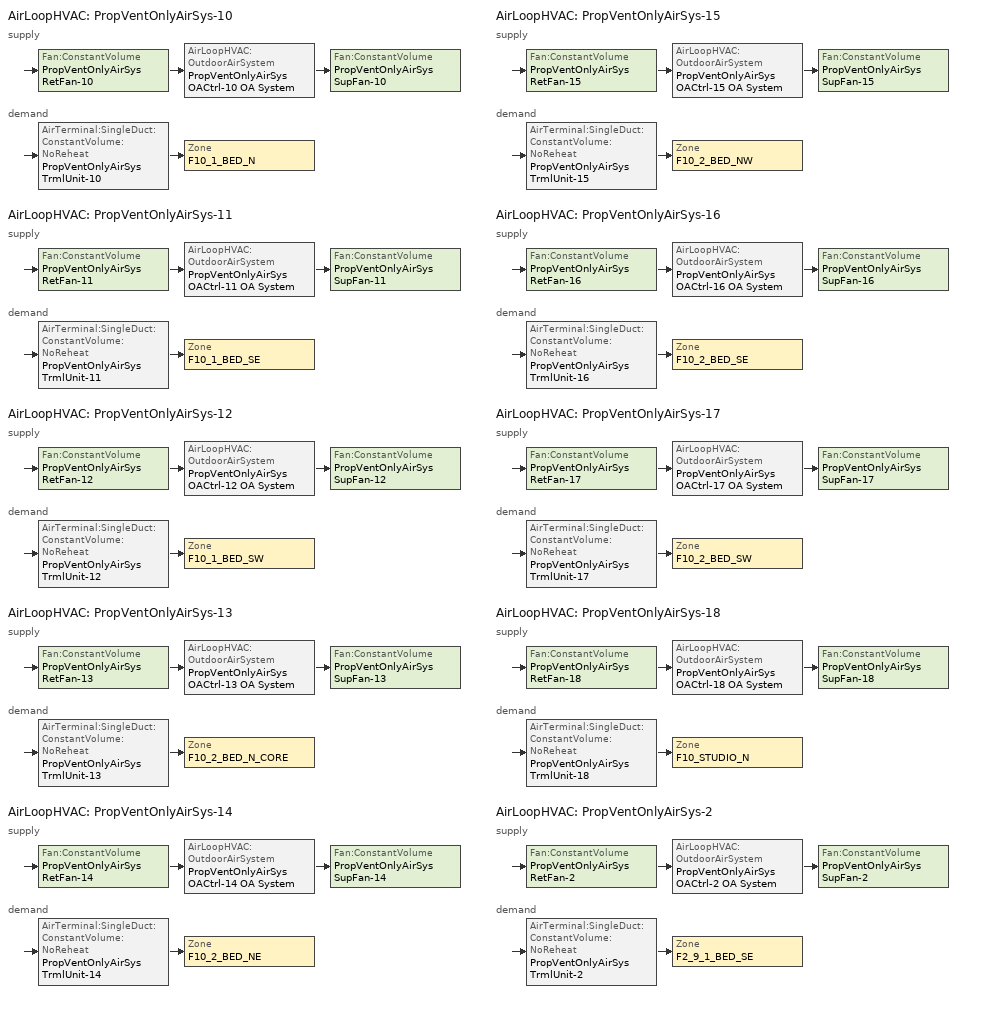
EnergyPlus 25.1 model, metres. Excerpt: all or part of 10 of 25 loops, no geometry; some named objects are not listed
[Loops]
AirLoopHVAC 'PropVentOnlyAirSys-10'
 supply: Fan:ConstantVolume 'PropVentOnlyAirSys RetFan-10' > AirLoopHVAC:OutdoorAirSystem 'PropVentOnlyAirSys OACtrl-10 OA System' > Fan:ConstantVolume 'PropVentOnlyAirSys SupFan-10'
 demand: AirTerminal:SingleDuct:ConstantVolume:NoReheat 'PropVentOnlyAirSys TrmlUnit-10' > Zone 'F10_1_BED_N'
AirLoopHVAC 'PropVentOnlyAirSys-11'
 supply: Fan:ConstantVolume 'PropVentOnlyAirSys RetFan-11' > AirLoopHVAC:OutdoorAirSystem 'PropVentOnlyAirSys OACtrl-11 OA System' > Fan:ConstantVolume 'PropVentOnlyAirSys SupFan-11'
 demand: AirTerminal:SingleDuct:ConstantVolume:NoReheat 'PropVentOnlyAirSys TrmlUnit-11' > Zone 'F10_1_BED_SE'
AirLoopHVAC 'PropVentOnlyAirSys-12'
 supply: Fan:ConstantVolume 'PropVentOnlyAirSys RetFan-12' > AirLoopHVAC:OutdoorAirSystem 'PropVentOnlyAirSys OACtrl-12 OA System' > Fan:ConstantVolume 'PropVentOnlyAirSys SupFan-12'
 demand: AirTerminal:SingleDuct:ConstantVolume:NoReheat 'PropVentOnlyAirSys TrmlUnit-12' > Zone 'F10_1_BED_SW'
AirLoopHVAC 'PropVentOnlyAirSys-13'
 supply: Fan:ConstantVolume 'PropVentOnlyAirSys RetFan-13' > AirLoopHVAC:OutdoorAirSystem 'PropVentOnlyAirSys OACtrl-13 OA System' > Fan:ConstantVolume 'PropVentOnlyAirSys SupFan-13'
 demand: AirTerminal:SingleDuct:ConstantVolume:NoReheat 'PropVentOnlyAirSys TrmlUnit-13' > Zone 'F10_2_BED_N_CORE'
AirLoopHVAC 'PropVentOnlyAirSys-14'
 supply: Fan:ConstantVolume 'PropVentOnlyAirSys RetFan-14' > AirLoopHVAC:OutdoorAirSystem 'PropVentOnlyAirSys OACtrl-14 OA System' > Fan:ConstantVolume 'PropVentOnlyAirSys SupFan-14'
 demand: AirTerminal:SingleDuct:ConstantVolume:NoReheat 'PropVentOnlyAirSys TrmlUnit-14' > Zone 'F10_2_BED_NE'
AirLoopHVAC 'PropVentOnlyAirSys-15'
 supply: Fan:ConstantVolume 'PropVentOnlyAirSys RetFan-15' > AirLoopHVAC:OutdoorAirSystem 'PropVentOnlyAirSys OACtrl-15 OA System' > Fan:ConstantVolume 'PropVentOnlyAirSys SupFan-15'
 demand: AirTerminal:SingleDuct:ConstantVolume:NoReheat 'PropVentOnlyAirSys TrmlUnit-15' > Zone 'F10_2_BED_NW'
AirLoopHVAC 'PropVentOnlyAirSys-16'
 supply: Fan:ConstantVolume 'PropVentOnlyAirSys RetFan-16' > AirLoopHVAC:OutdoorAirSystem 'PropVentOnlyAirSys OACtrl-16 OA System' > Fan:ConstantVolume 'PropVentOnlyAirSys SupFan-16'
 demand: AirTerminal:SingleDuct:ConstantVolume:NoReheat 'PropVentOnlyAirSys TrmlUnit-16' > Zone 'F10_2_BED_SE'
AirLoopHVAC 'PropVentOnlyAirSys-17'
 supply: Fan:ConstantVolume 'PropVentOnlyAirSys RetFan-17' > AirLoopHVAC:OutdoorAirSystem 'PropVentOnlyAirSys OACtrl-17 OA System' > Fan:ConstantVolume 'PropVentOnlyAirSys SupFan-17'
 demand: AirTerminal:SingleDuct:ConstantVolume:NoReheat 'PropVentOnlyAirSys TrmlUnit-17' > Zone 'F10_2_BED_SW'
AirLoopHVAC 'PropVentOnlyAirSys-18'
 supply: Fan:ConstantVolume 'PropVentOnlyAirSys RetFan-18' > AirLoopHVAC:OutdoorAirSystem 'PropVentOnlyAirSys OACtrl-18 OA System' > Fan:ConstantVolume 'PropVentOnlyAirSys SupFan-18'
 demand: AirTerminal:SingleDuct:ConstantVolume:NoReheat 'PropVentOnlyAirSys TrmlUnit-18' > Zone 'F10_STUDIO_N'
AirLoopHVAC 'PropVentOnlyAirSys-2'
 supply: Fan:ConstantVolume 'PropVentOnlyAirSys RetFan-2' > AirLoopHVAC:OutdoorAirSystem 'PropVentOnlyAirSys OACtrl-2 OA System' > Fan:ConstantVolume 'PropVentOnlyAirSys SupFan-2'
 demand: AirTerminal:SingleDuct:ConstantVolume:NoReheat 'PropVentOnlyAirSys TrmlUnit-2' > Zone 'F2_9_1_BED_SE'
[DesignSpecification:OutdoorAir] Outdoor Air Method=Maximum; Outdoor Air Flow per Zone Floor Area {m3/s-m2}=0; Outdoor Air Flow Air Changes per Hour {1/hr}=0; Outdoor Air Schedule=ApartmentHighRiseResidentialLivingHVACAvail
Name | Outdoor Air Flow per Zone {m3/s}
DSOA_F10_1_BED_N; DSOA_F10_1_BED_SE; DSOA_F10_1_BED_SW | 0.0291685
DSOA_F10_2_BED_NE; DSOA_F10_2_BED_NW; DSOA_F10_2_BED_SE; DSOA_F10_2_BED_SW; DSOA_F10_STUDIO_N; DSOA_F10_2_BED_N_Core | 0.0223719
DSOA_F2_9_1_BED_SE | 0.0539457
[Sizing:Zone] Zone Cooling Design Supply Air Temperature Input Method=TemperatureDifference; Zone Cooling Design Supply Air Temperature {C}=14; Zone Cooling Design Supply Air Temperature Difference {deltaC}=11.1111; Zone Heating Design Supply Air Temperature Input Method=TemperatureDifference; Zone Heating Design Supply Air Temperature {C}=40; Zone Heating Design Supply Air Temperature Difference {deltaC}=15; Zone Cooling Design Supply Air Humidity Ratio {kgWater/kgDryAir}=0.0085; Zone Heating Design Supply Air Humidity Ratio {kgWater/kgDryAir}=0.008; Zone Heating Sizing Factor=1.25; Zone Cooling Sizing Factor=1.15; Cooling Design Air Flow Method=DesignDay; Cooling Design Air Flow Rate {m3/s}=0; Cooling Minimum Air Flow per Zone Floor Area {m3/s-m2}=0; Cooling Minimum Air Flow {m3/s}=0; Cooling Minimum Air Flow Fraction=0; Heating Design Air Flow Method=DesignDay; Heating Design Air Flow Rate {m3/s}=0; Heating Maximum Air Flow per Zone Floor Area {m3/s-m2}=0; Heating Maximum Air Flow {m3/s}=0; Heating Maximum Air Flow Fraction=0; Account for Dedicated Outdoor Air System=Yes; Dedicated Outdoor Air System Control Strategy=NeutralSupplyAir; Dedicated Outdoor Air Low Setpoint Temperature for Design {C}=10; Dedicated Outdoor Air High Setpoint Temperature for Design {C}=23.8889; Zone Load Sizing Method=Sensible Load Only No Latent Load; Zone Latent Cooling Design Supply Air Humidity Ratio Input Method=HumidityRatioDifference; Zone Cooling Design Supply Air Humidity Ratio Difference {kgWater/kgDryAir}=0.005; Zone Latent Heating Design Supply Air Humidity Ratio Input Method=HumidityRatioDifference; Zone Humidification Design Supply Air Humidity Ratio Difference {kgWater/kgDryAir}=0.005
Name | Design Specification Outdoor Air Object
F10_1_Bed_N | DSOA_F10_1_Bed_N
F10_1_Bed_SE | DSOA_F10_1_Bed_SE
F10_1_Bed_SW | DSOA_F10_1_Bed_SW
F10_2_Bed_N_Core | DSOA_F10_2_Bed_N_Core
F10_2_Bed_NE | DSOA_F10_2_Bed_NE
F10_2_Bed_NW | DSOA_F10_2_Bed_NW
F10_2_Bed_SE | DSOA_F10_2_Bed_SE
F10_2_Bed_SW | DSOA_F10_2_Bed_SW
F10_Studio_N | DSOA_F10_Studio_N
F2_9_1_Bed_SE | DSOA_F2_9_1_Bed_SE
[Sizing:System] Type of Load to Size On=Sensible; Design Outdoor Air Flow Rate {m3/s}=Autosize; Central Heating Maximum System Air Flow Ratio=1; Preheat Design Temperature {C}=5.68434e-14; Preheat Design Humidity Ratio {kgWater/kgDryAir}=0; Precool Design Temperature {C}=5.68434e-14; Precool Design Humidity Ratio {kgWater/kgDryAir}=0; Central Cooling Design Supply Air Temperature {C}=12.8; Central Heating Design Supply Air Temperature {C}=40; Type of Zone Sum to Use=Coincident; 100% Outdoor Air in Cooling=No; 100% Outdoor Air in Heating=No; Central Cooling Design Supply Air Humidity Ratio {kgWater/kgDryAir}=0.0085; Central Heating Design Supply Air Humidity Ratio {kgWater/kgDryAir}=0.008; Cooling Supply Air Flow Rate Method=DesignDay; Cooling Supply Air Flow Rate {m3/s}=0; Cooling Supply Air Flow Rate Per Floor Area {m3/s-m2}=0.00996765; Cooling Fraction of Autosized Cooling Supply Air Flow Rate=1; Cooling Supply Air Flow Rate Per Unit Cooling Capacity {m3/s-W}=3.94755e-05; Heating Supply Air Flow Rate Method=DesignDay; Heating Supply Air Flow Rate {m3/s}=0; Heating Supply Air Flow Rate Per Floor Area {m3/s-m2}=0.00996765; Heating Fraction of Autosized Heating Supply Air Flow Rate=1; Heating Fraction of Autosized Cooling Supply Air Flow Rate=1; Heating Supply Air Flow Rate Per Unit Heating Capacity {m3/s-W}=3.15882e-05; System Outdoor Air Method=ZoneSum; Zone Maximum Outdoor Air Fraction=1; Cooling Design Capacity Method=CoolingDesignCapacity; Cooling Design Capacity {W}=Autosize; Cooling Design Capacity Per Floor Area {W/m2}=234.7; Fraction of Autosized Cooling Design Capacity=1; Heating Design Capacity Method=HeatingDesignCapacity; Heating Design Capacity {W}=Autosize; Heating Design Capacity Per Floor Area {W/m2}=157; Fraction of Autosized Heating Design Capacity=1; Central Cooling Capacity Control Method=OnOff
PropVentOnlyAirSys-10; PropVentOnlyAirSys-11; PropVentOnlyAirSys-12; PropVentOnlyAirSys-13; PropVentOnlyAirSys-14; PropVentOnlyAirSys-15; PropVentOnlyAirSys-16; PropVentOnlyAirSys-17; PropVentOnlyAirSys-18; PropVentOnlyAirSys-2
[AirTerminal:SingleDuct:ConstantVolume:NoReheat] Availability Schedule=Always On Discrete; Maximum Air Flow Rate {m3/s}=AutoSize
PropVentOnlyAirSys TrmlUnit-10; PropVentOnlyAirSys TrmlUnit-11; PropVentOnlyAirSys TrmlUnit-12; PropVentOnlyAirSys TrmlUnit-13; PropVentOnlyAirSys TrmlUnit-14; PropVentOnlyAirSys TrmlUnit-15; PropVentOnlyAirSys TrmlUnit-16; PropVentOnlyAirSys TrmlUnit-17; PropVentOnlyAirSys TrmlUnit-18; PropVentOnlyAirSys TrmlUnit-2
[Zone equipment]
F10_1_BED_N: PropVentOnlyAirSys TrmlUnit-10, ZnSys F10 1-Bed N
F10_1_BED_SE: PropVentOnlyAirSys TrmlUnit-11, ZnSys F10 1-Bed SE
F10_1_BED_SW: PropVentOnlyAirSys TrmlUnit-12, ZnSys F10 1-Bed SW
F10_2_BED_N_CORE: PropVentOnlyAirSys TrmlUnit-13, ZnSys F10 2-Bed N Core
F10_2_BED_NE: PropVentOnlyAirSys TrmlUnit-14, ZnSys F10 2-Bed NE
F10_2_BED_NW: PropVentOnlyAirSys TrmlUnit-15, ZnSys F10 2-Bed NW
F10_2_BED_SE: PropVentOnlyAirSys TrmlUnit-16, ZnSys F10 2-Bed SE
F10_2_BED_SW: PropVentOnlyAirSys TrmlUnit-17, ZnSys F10 2-Bed SW
F10_STUDIO_N: PropVentOnlyAirSys TrmlUnit-18, ZnSys F10 Studio N
F2_9_1_BED_SE: PropVentOnlyAirSys TrmlUnit-2, ZnSys F2-9 1-Bed SE
[Fan:ConstantVolume] Availability Schedule=ApartmentHighRiseResidentialLivingHVACAvail; Fan Total Efficiency=0.59; Maximum Flow Rate {m3/s}=AutoSize; Motor Efficiency=0.9; Motor In Airstream Fraction=1
Name | Pressure Rise {Pa}
PropVentOnlyAirSys RetFan-10; PropVentOnlyAirSys RetFan-11; PropVentOnlyAirSys RetFan-12; PropVentOnlyAirSys RetFan-13; PropVentOnlyAirSys RetFan-14; PropVentOnlyAirSys RetFan-15; PropVentOnlyAirSys RetFan-16; PropVentOnlyAirSys RetFan-17; PropVentOnlyAirSys RetFan-18; PropVentOnlyAirSys RetFan-2 | 331.29
PropVentOnlyAirSys SupFan-10; PropVentOnlyAirSys SupFan-11; PropVentOnlyAirSys SupFan-12; PropVentOnlyAirSys SupFan-13; PropVentOnlyAirSys SupFan-14; PropVentOnlyAirSys SupFan-15; PropVentOnlyAirSys SupFan-16; PropVentOnlyAirSys SupFan-17; PropVentOnlyAirSys SupFan-18; PropVentOnlyAirSys SupFan-2 | 911.98
[Controller:OutdoorAir] Economizer Control Type=NoEconomizer; Economizer Control Action Type=ModulateFlow; Economizer Maximum Limit Enthalpy {J/kg}=64000; Lockout Type=NoLockout; Minimum Limit Type=ProportionalMinimum; Minimum Outdoor Air Schedule=Always On Discrete; High Humidity Control=No; Control High Indoor Humidity Based on Outdoor Humidity Ratio=Yes; Heat Recovery Bypass Control Type=BypassWhenWithinEconomizerLimits
Name | Minimum Outdoor Air Flow Rate {m3/s} | Maximum Outdoor Air Flow Rate {m3/s} | Mechanical Ventilation Controller
PropVentOnlyAirSys OACtrl-10 | 0.0362456 | 0.0362456 | PropVentOnlyAirSys OACtrl-10 Mech Vent Controller
PropVentOnlyAirSys OACtrl-11 | 0.0362456 | 0.0362456 | PropVentOnlyAirSys OACtrl-11 Mech Vent Controller
PropVentOnlyAirSys OACtrl-12 | 0.0362456 | 0.0362456 | PropVentOnlyAirSys OACtrl-12 Mech Vent Controller
PropVentOnlyAirSys OACtrl-13 | 0.0259099 | 0.0259099 | PropVentOnlyAirSys OACtrl-13 Mech Vent Controller
PropVentOnlyAirSys OACtrl-14 | 0.0259099 | 0.0259099 | PropVentOnlyAirSys OACtrl-14 Mech Vent Controller
PropVentOnlyAirSys OACtrl-15 | 0.0259099 | 0.0259099 | PropVentOnlyAirSys OACtrl-15 Mech Vent Controller
PropVentOnlyAirSys OACtrl-16 | 0.0259099 | 0.0259099 | PropVentOnlyAirSys OACtrl-16 Mech Vent Controller
PropVentOnlyAirSys OACtrl-17 | 0.0259099 | 0.0259099 | PropVentOnlyAirSys OACtrl-17 Mech Vent Controller
PropVentOnlyAirSys OACtrl-18 | 0.0294495 | 0.0294495 | PropVentOnlyAirSys OACtrl-18 Mech Vent Controller
PropVentOnlyAirSys OACtrl-2 | 0.289965 | 0.289965 | PropVentOnlyAirSys OACtrl-2 Mech Vent Controller
[Controller:MechanicalVentilation] Availability Schedule=Always On Discrete; Demand Controlled Ventilation=No; System Outdoor Air Method=ZoneSum
Name | Zone or ZoneList 1 | Design Specification Outdoor Air Object Name 1
PropVentOnlyAirSys OACtrl-10 Mech Vent Controller | F10_1_Bed_N | DSOA_F10_1_Bed_N
PropVentOnlyAirSys OACtrl-11 Mech Vent Controller | F10_1_Bed_SE | DSOA_F10_1_Bed_SE
PropVentOnlyAirSys OACtrl-12 Mech Vent Controller | F10_1_Bed_SW | DSOA_F10_1_Bed_SW
PropVentOnlyAirSys OACtrl-13 Mech Vent Controller | F10_2_Bed_N_Core | DSOA_F10_2_Bed_N_Core
PropVentOnlyAirSys OACtrl-14 Mech Vent Controller | F10_2_Bed_NE | DSOA_F10_2_Bed_NE
PropVentOnlyAirSys OACtrl-15 Mech Vent Controller | F10_2_Bed_NW | DSOA_F10_2_Bed_NW
PropVentOnlyAirSys OACtrl-16 Mech Vent Controller | F10_2_Bed_SE | DSOA_F10_2_Bed_SE
PropVentOnlyAirSys OACtrl-17 Mech Vent Controller | F10_2_Bed_SW | DSOA_F10_2_Bed_SW
PropVentOnlyAirSys OACtrl-18 Mech Vent Controller | F10_Studio_N | DSOA_F10_Studio_N
PropVentOnlyAirSys OACtrl-2 Mech Vent Controller | F2_9_1_Bed_SE | DSOA_F2_9_1_Bed_SE
[AirLoopHVAC] Design Supply Air Flow Rate {m3/s}=AutoSize; Design Return Air Flow Fraction of Supply Air Flow=1
PropVentOnlyAirSys-10; PropVentOnlyAirSys-11; PropVentOnlyAirSys-12; PropVentOnlyAirSys-13; PropVentOnlyAirSys-14; PropVentOnlyAirSys-15; PropVentOnlyAirSys-16; PropVentOnlyAirSys-17; PropVentOnlyAirSys-18; PropVentOnlyAirSys-2
[SetpointManager:SingleZone:Reheat] Control Variable=Temperature; Minimum Supply Air Temperature {C}=-99; Maximum Supply Air Temperature {C}=99
Name | Control Zone | Setpoint Node or NodeList
Setpoint Manager Single Zone Reheat 10 | F10_1_Bed_N | PropVentOnlyAirSys SupFan-10 Outlet Node
Setpoint Manager Single Zone Reheat 11 | F10_1_Bed_SE | PropVentOnlyAirSys SupFan-11 Outlet Node
Setpoint Manager Single Zone Reheat 12 | F10_1_Bed_SW | PropVentOnlyAirSys SupFan-12 Outlet Node
Setpoint Manager Single Zone Reheat 13 | F10_2_Bed_N_Core | PropVentOnlyAirSys SupFan-13 Outlet Node
Setpoint Manager Single Zone Reheat 14 | F10_2_Bed_NE | PropVentOnlyAirSys SupFan-14 Outlet Node
Setpoint Manager Single Zone Reheat 15 | F10_2_Bed_NW | PropVentOnlyAirSys SupFan-15 Outlet Node
Setpoint Manager Single Zone Reheat 16 | F10_2_Bed_SE | PropVentOnlyAirSys SupFan-16 Outlet Node
Setpoint Manager Single Zone Reheat 17 | F10_2_Bed_SW | PropVentOnlyAirSys SupFan-17 Outlet Node
Setpoint Manager Single Zone Reheat 18 | F10_Studio_N | PropVentOnlyAirSys SupFan-18 Outlet Node
Setpoint Manager Single Zone Reheat 2 | F2_9_1_Bed_SE | PropVentOnlyAirSys SupFan-2 Outlet Node
[SetpointManager:MixedAir] Control Variable=Temperature
Name | Setpoint Node or NodeList
PropVentOnlyAirSys RetFan-10 Outlet Node OS Default SPM | PropVentOnlyAirSys RetFan-10 Outlet Node
PropVentOnlyAirSys OACtrl-10 OA System Mixed Air Node OS Default SPM | PropVentOnlyAirSys OACtrl-10 OA System Mixed Air Node
PropVentOnlyAirSys RetFan-11 Outlet Node OS Default SPM | PropVentOnlyAirSys RetFan-11 Outlet Node
PropVentOnlyAirSys OACtrl-11 OA System Mixed Air Node OS Default SPM | PropVentOnlyAirSys OACtrl-11 OA System Mixed Air Node
PropVentOnlyAirSys RetFan-12 Outlet Node OS Default SPM | PropVentOnlyAirSys RetFan-12 Outlet Node
PropVentOnlyAirSys OACtrl-12 OA System Mixed Air Node OS Default SPM | PropVentOnlyAirSys OACtrl-12 OA System Mixed Air Node
PropVentOnlyAirSys RetFan-13 Outlet Node OS Default SPM | PropVentOnlyAirSys RetFan-13 Outlet Node
PropVentOnlyAirSys OACtrl-13 OA System Mixed Air Node OS Default SPM | PropVentOnlyAirSys OACtrl-13 OA System Mixed Air Node
PropVentOnlyAirSys RetFan-14 Outlet Node OS Default SPM | PropVentOnlyAirSys RetFan-14 Outlet Node
PropVentOnlyAirSys OACtrl-14 OA System Mixed Air Node OS Default SPM | PropVentOnlyAirSys OACtrl-14 OA System Mixed Air Node
PropVentOnlyAirSys RetFan-15 Outlet Node OS Default SPM | PropVentOnlyAirSys RetFan-15 Outlet Node
PropVentOnlyAirSys OACtrl-15 OA System Mixed Air Node OS Default SPM | PropVentOnlyAirSys OACtrl-15 OA System Mixed Air Node
PropVentOnlyAirSys RetFan-16 Outlet Node OS Default SPM | PropVentOnlyAirSys RetFan-16 Outlet Node
PropVentOnlyAirSys OACtrl-16 OA System Mixed Air Node OS Default SPM | PropVentOnlyAirSys OACtrl-16 OA System Mixed Air Node
PropVentOnlyAirSys RetFan-17 Outlet Node OS Default SPM | PropVentOnlyAirSys RetFan-17 Outlet Node
PropVentOnlyAirSys OACtrl-17 OA System Mixed Air Node OS Default SPM | PropVentOnlyAirSys OACtrl-17 OA System Mixed Air Node
PropVentOnlyAirSys RetFan-18 Outlet Node OS Default SPM | PropVentOnlyAirSys RetFan-18 Outlet Node
PropVentOnlyAirSys OACtrl-18 OA System Mixed Air Node OS Default SPM | PropVentOnlyAirSys OACtrl-18 OA System Mixed Air Node
PropVentOnlyAirSys RetFan-2 Outlet Node OS Default SPM | PropVentOnlyAirSys RetFan-2 Outlet Node
PropVentOnlyAirSys OACtrl-2 OA System Mixed Air Node OS Default SPM | PropVentOnlyAirSys OACtrl-2 OA System Mixed Air Node
[Schedule:Day:Hourly]
ApartmentHighRiseResidentialLivingHVACAvailWD; ApartmentHighRiseResidentialLivingHVACAvailSat; ApartmentHighRiseResidentialLivingHVACAvailSun: 1, 1, 1, 1, 1, 1, 1, 1, 1, 1, 1, 1, 1, 1, 1, 1, 1, 1, 1, 1, 1, 1, 1, 1
[Schedule:Week:Daily]
ApartmentHighRiseResidentialLivingHVACAvailWk: ApartmentHighRiseResidentialLivingHVACAvailSun, ApartmentHighRiseResidentialLivingHVACAvailWD, ApartmentHighRiseResidentialLivingHVACAvailWD, ApartmentHighRiseResidentialLivingHVACAvailWD, ApartmentHighRiseResidentialLivingHVACAvailWD, ApartmentHighRiseResidentialLivingHVACAvailWD, ApartmentHighRiseResidentialLivingHVACAvailSat, ApartmentHighRiseResidentialLivingHVACAvailSun, ApartmentHighRiseResidentialLivingHVACAvailWD, ApartmentHighRiseResidentialLivingHVACAvailWD, ApartmentHighRiseResidentialLivingHVACAvailSun, ApartmentHighRiseResidentialLivingHVACAvailSun
[Schedule:Year]
ApartmentHighRiseResidentialLivingHVACAvail: ApartmentHighRiseResidentialLivingHVACAvailWk, 1, 1, 12, 31
[Schedule:Constant]
Always On Discrete: Hourly Value=1
